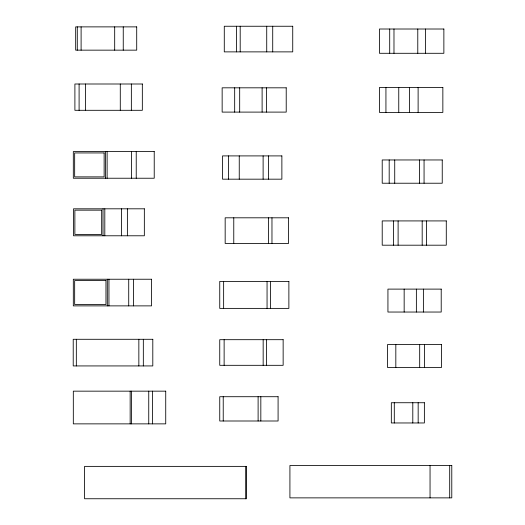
<?xml version="1.0" encoding="UTF-8"?>
<svg xmlns="http://www.w3.org/2000/svg" width="525" height="525" viewBox="0 0 525 525"><rect width="100%" height="100%" fill="white"/><g stroke="black" fill="none" stroke-linecap="round" stroke-linejoin="round"><path stroke-width="0.79" d="M449.695 465.504L449.695 497.871M430.047 465.504L430.047 497.871M426.549 220.92L426.549 245.195M425.565 29.013L425.565 53.294M424.417 344.558L424.417 367.493M424.062 159.961L424.062 183.225M423.386 289.111L423.386 312.04M422.185 220.92L422.185 245.195M419.685 344.558L419.685 367.493M419.541 159.961L419.541 183.225M418.117 87.458L418.117 112.409M418.163 402.734L418.163 422.966M417.782 29.013L417.782 53.294M416.371 289.111L416.371 312.04M412.801 402.734L412.801 422.966M409.5 87.458L409.5 112.409M404.158 289.111L404.158 312.04M398.757 87.458L398.757 112.409M398.114 220.92L398.114 245.195M395.824 344.558L395.824 367.493M394.728 159.961L394.728 183.225M394.295 402.734L394.295 422.966M393.98 29.013L393.98 53.294M393.54 220.92L393.54 245.195M389.701 29.013L389.701 53.294M389.183 159.961L389.183 183.225M385.934 87.458L385.934 112.409M272.718 26.25L272.718 51.877M271.97 217.809L271.97 243.436M270.572 281.407L270.572 308.385M268.518 155.905L268.518 179.176M268.577 217.809L268.577 243.436M267.054 281.407L267.054 308.385M266.726 26.25L266.726 51.877M266.556 339.688L266.556 365.315M266.477 87.819L266.477 112.101M263.163 339.688L263.163 365.315M263.117 155.905L263.117 179.176M262.113 87.819L262.113 112.101M260.827 396.716L260.827 420.998M258.11 396.716L258.11 420.998M245.687 466.377L245.687 498.75M240.194 26.25L240.194 51.877M239.682 87.819L239.682 112.101M239.249 155.905L239.249 179.176M236.578 26.25L236.578 51.877M234.675 87.819L234.675 112.101M233.769 217.809L233.769 243.436M228.401 155.905L228.401 179.176M224.129 339.688L224.129 365.315M223.637 281.407L223.637 308.385M223.23 396.716L223.23 420.998M152.427 391.158L152.427 423.865M148.746 391.158L148.746 423.865M143.332 339.288L143.332 365.932M138.849 339.288L138.849 365.932M136.231 151.587L136.231 178.231M133.553 279.234L133.553 305.878M131.447 391.158L131.447 423.865M131.355 84L131.355 110.303M131.394 151.587L131.394 178.231M130.161 391.158L130.161 423.865M128.723 279.234L128.723 305.878M127.385 208.812L127.385 235.784M123.25 26.88L123.25 50.151M121.459 208.812L121.459 235.784M120.284 84L120.284 110.303M114.686 26.88L114.686 50.151M108.951 279.234L108.951 305.878M107.317 279.234L107.317 305.878M107.12 151.587L107.12 178.231M105.486 151.587L105.486 178.231M104.81 208.812L104.81 235.784M103.018 208.812L103.018 235.784M85.463 84L85.463 110.303M81.106 26.88L81.106 50.151M79.098 84L79.098 110.303M77.287 26.88L77.287 50.151M76.328 339.288L76.328 365.932M292.733 26.25L224.28 26.25L224.28 51.877L292.733 51.877L292.733 26.25M136.71 26.88L75.679 26.88L75.679 50.151L136.71 50.151L136.71 26.88M443.868 29.013L379.457 29.013L379.457 53.294L443.868 53.294L443.868 29.013M142.334 84L74.898 84L74.898 110.303L142.334 110.303L142.334 84M442.851 87.458L379.457 87.458L379.457 112.409L442.851 112.409L442.851 87.458M286.217 87.819L222.147 87.819L222.147 112.101L286.217 112.101L286.217 87.819M154.225 151.587L73.316 151.587L73.316 178.231L154.225 178.231L154.225 151.587M104.134 152.939L74.662 152.939L74.662 176.879L104.134 176.879L104.134 152.939M281.873 155.905L222.528 155.905L222.528 179.176L281.873 179.176L281.873 155.905M442.24 159.961L382.213 159.961L382.213 183.225L442.24 183.225L442.24 159.961M144.342 208.812L73.526 208.812L73.526 235.784L144.342 235.784L144.342 208.812M101.666 210.157L74.872 210.157L74.872 234.439L101.666 234.439L101.666 210.157M288.56 217.809L225.166 217.809L225.166 243.436L288.56 243.436L288.56 217.809M446.283 220.92L382.213 220.92L382.213 245.195L446.283 245.195L446.283 220.92M151.548 279.234L73.316 279.234L73.316 305.878L151.548 305.878L151.548 279.234M105.965 280.586L74.662 280.586L74.662 304.526L105.965 304.526L105.965 280.586M288.875 281.407L219.745 281.407L219.745 308.385L288.875 308.385L288.875 281.407M441.21 289.111L387.936 289.111L387.936 312.04L441.21 312.04L441.21 289.111M152.801 339.288L73.218 339.288L73.218 365.932L152.801 365.932L152.801 339.288M283.146 339.688L219.745 339.688L219.745 365.315L283.146 365.315L283.146 339.688M441.486 344.558L387.529 344.558L387.529 367.493L441.486 367.493L441.486 344.558M165.729 391.158L73.316 391.158L73.316 423.865L165.729 423.865L165.729 391.158M278.086 396.716L219.745 396.716L219.745 420.998L278.086 420.998L278.086 396.716M424.377 402.734L391.328 402.734L391.328 422.966L424.377 422.966L424.377 402.734M451.782 465.504L289.918 465.504L289.918 497.871L451.782 497.871L451.782 465.504M246.442 466.377L84.584 466.377L84.584 498.75L246.442 498.75L246.442 466.377"/></g></svg>
